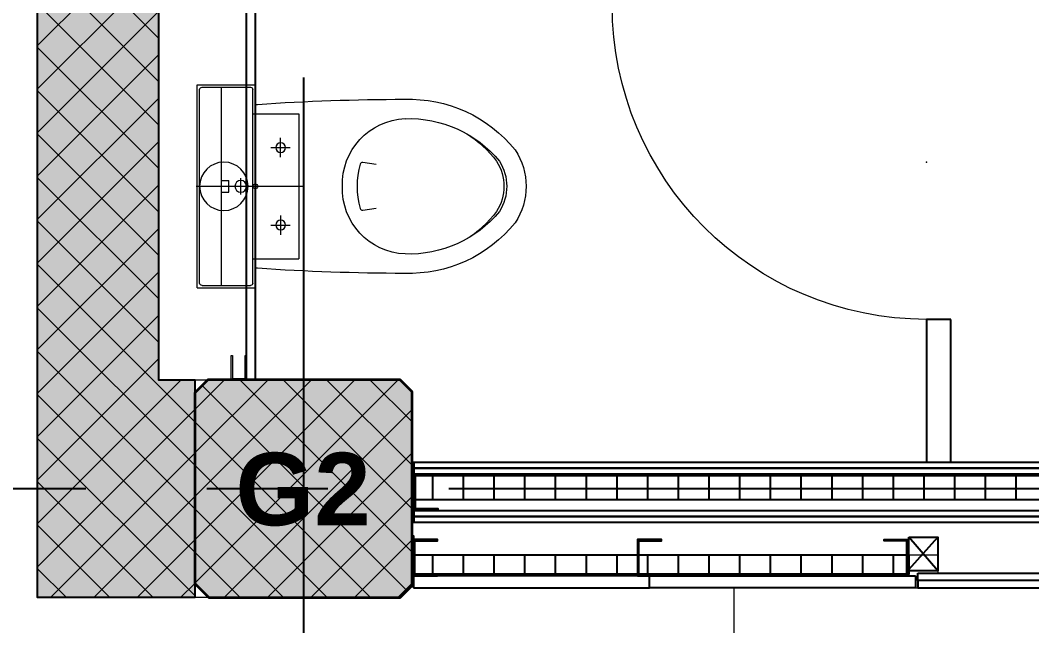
# Model space of a CAD drawing. Header units: millimetres. Extents: x -5 to 111, y -3 to 86.
# Drawn here: x 14.514 to 16.606, y 37.867 to 39.118 of the extents above; entities that cross this region are included whole.
import ezdxf

# ---------------------------------------------------------------- set-up
doc = ezdxf.new("R2010")
doc.units = ezdxf.units.MM
doc.linetypes.add('MITTE', pattern=[2, 1.25, -0.25, 0.25, -0.25])
doc.layers.add('A1------H-', color=8, linetype='Continuous')
for name, color, linetype, lineweight in [('A1E00---E-', 3, 'MITTE', 25), ('A1E00---T-', 3, 'Continuous', 25), ('A1E2----E-', 4, 'Continuous', 35), ('A1E2----H-', 5, 'Continuous', 18), ('A1E6----E-', 3, 'Continuous', 25), ('A1E6----H-', 5, 'Continuous', 18), ('A1I4----E-', 92, 'Continuous', 25), ('A1M11---E-', 3, 'Continuous', 25), ('A1M11---H-', 5, 'Continuous', 25), ('A1M16---E-', 5, 'Continuous', 18), ('A1Z21---E-', 210, 'Continuous', 18)]:
    doc.layers.add(name, color=color, linetype=linetype, lineweight=lineweight)
doc.styles.add('ARIAL', font='ARIAL.TTF')
doc.styles.add('ARIALFETT', font='ARIALBD.TTF')

# ---------------------------------------------------------------- blocks, each defined once
blk = doc.blocks.new('INNENTUERE 65')
at = {"layer": 'A1M16---E-'}
blk.add_line((-0.325, 0), (-0.325, 0.65), dxfattribs=at)
blk.add_arc((-0.325, 0), 0.65, 0, 90, dxfattribs=at)
at = {"layer": 'A1M16---E-', "linetype": 'Continuous', "lineweight": 5}
blk.add_point((0, 0), dxfattribs=at)
blk = doc.blocks.new('STAENDER_GIS')
at = {"layer": 'A1M11---E-', "lineweight": 9}
blk.add_lwpolyline([(0, 0), (0.05, 0), (0.05, 0.003), (0.003, 0.003), (0.003, 0.029), (0.05, 0.029), (0.05, 0.032), (0, 0.032)], close=True, dxfattribs=at)
blk = doc.blocks.new('BBL Moderna WC')
at = {"layer": 'A1I4----E-', "lineweight": 5}
for p, q in [((0.2188, 0.15), (0.2188, 0.21)), ((0.3388, 0.21), (0.2188, 0.21)), ((0.3388, -0.21), (0.3388, 0.21)), ((0.2238, -0.2), (0.2238, 0.2)), ((0.3288, 0.205), (0.2288, 0.205)), ((0.2888, -0.205), (0.2888, 0.205)), ((0.3338, -0.2), (0.3338, 0.2)), ((0.1288, 0.15), (0.1288, -0.15)), ((0.2238, 0.15), (0.1288, 0.15)), ((0.2188, 0.1645), (0.2188, -0.1645)), ((0.2188, -0.15), (0.2188, 0.15)), ((0.2238, 0.15), (0.2188, 0.15)), ((0.1664, 0.06), (0.1664, 0.1)), ((0.1864, 0.08), (0.1464, 0.08)), ((0.3412, 0), (0.1209, 0)), ((0.2488, -0.017), (0.2488, 0.017)), ((0.2888, 0.012), (0.2738, 0.012)), ((0.2738, -0.012), (0.2738, 0.012)), ((0.2888, -0.012), (0.2738, -0.012)), ((0.1664, -0.06), (0.1664, -0.1)), ((0.1864, -0.08), (0.1464, -0.08)), ((0.2238, -0.15), (0.1288, -0.15)), ((0.2188, -0.21), (0.2188, -0.15)), ((0.3288, -0.205), (0.2288, -0.205)), ((0.3388, -0.21), (0.2188, -0.21))]:
    blk.add_line(p, q, dxfattribs=at)
at = {"layer": 'A1I4----E-', "lineweight": 5, "flags": 128}
blk.add_lwpolyline([(-0.0315, 0.045), (-0.0036, 0.0493, -0.378111), (0.002, 0.0458, -0.140292), (0.002, -0.0458, -0.378111), (-0.0036, -0.0493), (-0.0315, -0.045)], format="xyb", dxfattribs=at)
blk.add_lwpolyline([(0.2188, 0.005, 0.414214), (0.2138, 0, 0.414214), (0.2188, -0.005, 0.414214), (0.2238, 0, 0.414214)], format="xyb", close=True, dxfattribs=at)
blk.add_lwpolyline([(0.2188, 0.005, 0.414214), (0.2138, 0, 0.414214), (0.2188, -0.005, 0.414214), (0.2238, 0, 0.414214)], format="xyb", close=True, dxfattribs=at)
at = {"layer": 'A1I4----E-', "lineweight": 5}
for centre, radius in [((0.1664, 0.08), 0.01), ((0.2838, 0), 0.05), ((0.2488, 0), 0.012), ((0.1664, -0.08), 0.01)]:
    blk.add_circle(centre, radius, dxfattribs=at)
for centre, radius, start, end in [((0.2288, 0.2), 0.005, 90, 180), ((0.3288, 0.2), 0.005, 0, 90), ((-0.0992, -0.1017), 0.2818, 88.0301, 141.0734), ((-0.0945, -4.3631), 4.5431, 86.1041, 89.9373), ((0.2138, 0.1645), 0.005, 0, 85.3918), ((-0.0994, -0.1017), 0.2417, 88.0146, 140.5793), ((-0.0966, 0.0048), 0.1352, 357.9616, 87.6176), ((-0.1048, -0.0765), 0.2172, 121.5135, 143.8091), ((-0.2049, 0), 0.1363, 146.4065, 213.5935), ((-0.2049, 0), 0.0963, 147.467, 212.533), ((-0.1989, 0), 0.0963, 147.467, 212.533), ((-0.0966, -0.0048), 0.1352, 272.3824, 2.0384), ((-0.0994, 0.1017), 0.2417, 219.4207, 271.9854), ((-0.1045, 0.0772), 0.2179, 216.2857, 239.1862), ((-0.0992, 0.1017), 0.2818, 218.9266, 271.9699), ((0.2138, -0.1645), 0.005, 274.6082, 0), ((-0.0945, 4.3631), 4.5431, 270.0627, 273.8959), ((0.2288, -0.2), 0.005, 180, 270), ((0.3288, -0.2), 0.005, 270, 0)]:
    blk.add_arc(centre, radius, start, end, dxfattribs=at)
blk = doc.blocks.new('2011.DM.04.058F', base_point=(14.8, 38.375))
at = {"layer": 'A1Z21---E-'}
blk.add_lwpolyline([(14.8, 38.375), (14.982, 38.375), (14.982, 41.765), (14.8, 41.765)], close=True, dxfattribs=at)
at = {"layer": 'A1Z21---E-', "style": 'ARIAL', "flags": 1}
blk.add_attdef('C_NUMBER', (14.8, 38.375), '', height=10, dxfattribs=at)
blk = doc.blocks.new('2011.DM.04.048H', base_point=(22.85, 22.325))
at = {"layer": 'A1Z21---E-'}
blk.add_lwpolyline([(22.85, 22.325), (15.99, 22.325), (15.99, 37.545), (15.99, 37.945), (15.99, 37.945), (19.1974, 37.945), (19.1974, 37.945), (19.4597, 37.945), (19.4597, 37.945), (22.345, 37.945), (22.3494, 37.9533), (22.3813, 37.9246), (22.8225, 37.9246), (22.85, 37.9494), (22.85, 32.625), (22.35, 32.625), (22.35, 32.175), (22.85, 32.175), (22.85, 26.875), (22.35, 26.875), (22.35, 26.425), (22.85, 26.425), (22.85, 22.325)], close=True, dxfattribs=at)
at = {"layer": 'A1Z21---E-', "style": 'ARIAL', "flags": 1}
blk.add_attdef('C_NUMBER', (22.85, 22.325), '', height=10, dxfattribs=at)
blk = doc.blocks.new('2011.DM.04.049V', base_point=(35.55, 47.1039))
at = {"layer": 'A1Z21---E-'}
blk.add_lwpolyline([(15.99, 26.7265), (15.99, 27.2658), (12.5853, 27.2658), (12.5853, 33.5121), (15.9847, 33.5121), (15.99, 33.5121), (15.99, 35.4339), (12.58, 35.4339), (12.58, 37.545), (15.99, 37.545), (15.99, 37.945), (15.3271, 37.945), (15.3241, 37.9498), (15.2994, 37.925), (14.875, 37.925), (14.55, 37.925), (14.55, 42.495), (12.5866, 42.495), (12.5866, 43.75), (10.725, 43.75), (10.725, 43.18), (10.7, 43.18), (10.701, 20.4745)], dxfattribs=at)
at = {"layer": 'A1Z21---E-', "style": 'ARIAL', "flags": 1}
blk.add_attdef('C_NUMBER', (35.55, 47.1039), '', height=10, dxfattribs=at)
blk = doc.blocks.new('2011.DM.04.052F', base_point=(22.3494, 38.08))
at = {"layer": 'A1Z21---E-'}
blk.add_lwpolyline([(22.3494, 38.08), (15.325, 38.08), (15.3241, 38.08), (15.3241, 38.013), (15.3301, 38.013), (16.4112, 38.013), (16.4112, 37.975), (16.865, 37.975), (16.865, 37.98), (16.865, 38.013), (16.928, 38.013), (20.2579, 38.013), (20.2579, 37.98), (21.295, 37.98), (21.295, 38.026), (22.3494, 38.026)], close=True, dxfattribs=at)
at = {"layer": 'A1Z21---E-', "style": 'ARIAL', "flags": 1}
blk.add_attdef('C_NUMBER', (22.3494, 38.08), '', height=10, dxfattribs=at)
blk = doc.blocks.new('2011.DM.04.055N', base_point=(19.1977, 38.2075))
at = {"layer": 'A1Z21---E-'}
blk.add_lwpolyline([(19.1977, 38.2075), (19.1977, 38.205), (15.3241, 38.205), (15.3241, 38.3502), (15.2994, 38.375), (15, 38.375), (15, 41.765), (15.55, 41.765), (15.55, 41.8197), (17.475, 41.8197), (17.475, 41.8197), (17.475, 41.8197), (17.475, 41.8197), (17.475, 41.8197), (17.475, 40.125), (19.1977, 40.125)], close=True, dxfattribs=at)
at = {"layer": 'A1Z21---E-', "style": 'ARIAL', "flags": 1}
blk.add_attdef('C_NUMBER', (19.1977, 38.2075), '', height=10, dxfattribs=at)

msp = doc.modelspace()

# ---------------------------------------------------------------- hatches: boundary and pattern name
at = {"layer": 'A1------H-'}
for points in [[(14.75, 43.75), (14.8, 43.75), (14.8, 38.375), (14.875, 38.375), (14.875, 37.925), (14.8, 37.925), (14.55, 37.925), (14.55, 44.05), (14.75, 44.05)], [(14.8751, 38.348), (14.8751, 37.9537), (14.9037, 37.925), (15.2994, 37.925), (15.3241, 37.9498), (15.3241, 38.3502), (15.2994, 38.375), (14.902, 38.375)]]:
    msp.add_hatch(color=256, dxfattribs=at).paths.add_polyline_path(points)
at = {"layer": 'A1E2----H-'}
h = msp.add_hatch(dxfattribs=at)
h.set_pattern_fill('ANSI37', color=256, scale=0.02, style=0)
h.paths.add_polyline_path([(14.8751, 38.348), (14.8751, 37.9537), (14.9037, 37.925), (15.2994, 37.925), (15.3241, 37.9498), (15.3241, 38.3502), (15.2994, 38.375), (14.902, 38.375)])
at = {"layer": 'A1E6----H-'}
h = msp.add_hatch(dxfattribs=at)
h.set_pattern_fill('ANSI37', color=256, scale=0.02, style=0)
h.paths.add_polyline_path([(14.75, 43.75), (14.8, 43.75), (14.8, 38.375), (14.875, 38.375), (14.875, 37.925), (14.8, 37.925), (14.55, 37.925), (14.55, 44.05), (14.75, 44.05)])
at = {"layer": 'A1M11---H-'}
h = msp.add_hatch(dxfattribs=at)
h.set_pattern_fill('ANSI31', color=256, scale=0.02, angle=45, style=0)
h.paths.add_polyline_path([(15.331, 38.177), (22.344, 38.177), (22.344, 38.127), (15.331, 38.127)])
h = msp.add_hatch(dxfattribs=at)
h.set_pattern_fill('ANSI31', color=256, scale=0.02, angle=45, style=0)
h.paths.add_polyline_path([(15.3301, 38.013), (16.3512, 38.013), (16.3512, 37.973), (15.3301, 37.973)])

# ---------------------------------------------------------------- linework, layer by layer
at = {"layer": 'A1E00---E-'}
for p, q in [((15.1, 79), (15.1, 14.9776)), ((1.4, 38.15), (89.8, 38.15))]:
    msp.add_line(p, q, dxfattribs=at)
at = {"layer": 'A1E2----E-', "flags": 128}
msp.add_lwpolyline([(14.8751, 37.9537), (14.9037, 37.925), (15.2994, 37.925), (15.3241, 37.9498), (15.3241, 38.3502), (15.2994, 38.375), (14.902, 38.375), (14.8751, 38.348)], close=True, dxfattribs=at)
at = {"layer": 'A1E6----E-', "flags": 128}
msp.add_lwpolyline([(14.8, 43.75), (14.8, 38.375), (14.875, 38.375), (14.875, 37.925), (14.8, 37.925), (14.55, 37.925), (14.55, 44.05), (14.75, 44.05), (14.75, 43.75)], close=True, dxfattribs=at)
at = {"layer": 'A1M11---E-'}
for p, q in [((16.388, 38.5), (16.388, 38.205)), ((16.438, 38.5), (16.388, 38.5)), ((16.438, 38.205), (16.438, 38.5)), ((16.388, 38.205), (16.438, 38.205)), ((15.815, 37.97), (15.3271, 37.97)), ((15.3271, 37.97), (15.3271, 37.945)), ((15.815, 37.945), (15.815, 37.97)), ((15.815, 37.97), (16.365, 37.97)), ((15.815, 37.945), (15.815, 37.97)), ((16.365, 37.97), (16.365, 37.945)), ((15.3271, 37.945), (15.815, 37.945)), ((16.365, 37.945), (15.815, 37.945))]:
    msp.add_line(p, q, dxfattribs=at)
for points in [[(14.982, 41.765), (15, 41.765), (15, 38.375), (14.982, 38.375)], [(15.325, 38.205), (15.328, 38.205), (15.328, 38.08), (15.325, 38.08)], [(22.347, 38.1925), (15.328, 38.1925), (15.328, 38.205), (22.347, 38.205)], [(22.347, 38.18), (15.328, 38.18), (15.328, 38.1925), (22.347, 38.1925)], [(15.378, 38.105), (15.378, 38.108), (15.331, 38.108), (15.331, 38.177), (15.378, 38.177), (15.378, 38.18), (15.328, 38.18), (15.328, 38.105)], [(15.331, 38.177), (22.344, 38.177), (22.344, 38.127), (15.331, 38.127)], [(15.331, 38.177), (22.344, 38.177), (22.344, 38.127), (15.331, 38.127)], [(22.347, 38.08), (15.3272, 38.08), (15.3272, 38.0925), (22.347, 38.0925)], [(22.347, 38.0925), (15.328, 38.0925), (15.328, 38.105), (22.347, 38.105)], [(15.3241, 38.0528), (15.3271, 38.0528), (15.3271, 38.0025), (15.3241, 38.0025)], [(15.3271, 37.97), (15.3771, 37.97), (15.3771, 37.973), (15.3301, 37.973), (15.3301, 38.042), (15.3771, 38.042), (15.3771, 38.045), (15.3271, 38.045)], [(15.79, 37.97), (15.84, 37.97), (15.84, 37.973), (15.793, 37.973), (15.793, 38.042), (15.84, 38.042), (15.84, 38.045), (15.79, 38.045)], [(16.3503, 37.97), (16.3003, 37.97), (16.3003, 37.973), (16.3473, 37.973), (16.3473, 38.042), (16.3003, 38.042), (16.3003, 38.045), (16.3503, 38.045)], [(16.3512, 38.05), (16.4112, 38.05), (16.4112, 37.98), (16.3512, 37.98)], [(15.3301, 38.013), (16.3512, 38.013), (16.3512, 37.973), (15.3301, 37.973)], [(16.37, 37.975), (16.92, 37.975), (16.92, 37.96), (16.37, 37.96)], [(16.92, 37.96), (16.37, 37.96), (16.37, 37.945), (16.92, 37.945)]]:
    msp.add_lwpolyline(points, close=True, dxfattribs=at)
at = {"layer": 'A1M11---E-', "flags": 128}
for points in [[(16.3512, 37.9827), (16.4112, 38.05)], [(16.4112, 37.98), (16.3512, 38.05)]]:
    msp.add_lwpolyline(points, dxfattribs=at)

# ---------------------------------------------------------------- block references
at = {"layer": 'A1I4----E-', "xscale": -1}
msp.add_blockref('BBL Moderna WC', (15.2188, 38.775), dxfattribs=at)
at = {"layer": 'A1M11---E-', "xscale": -1, "rotation": 270}
msp.add_blockref('STAENDER_GIS', (14.95, 38.375), dxfattribs=at)
at = {"layer": 'A1M16---E-', "xscale": -1, "rotation": 90}
msp.add_blockref('INNENTUERE 65', (16.388, 38.825), dxfattribs=at)
at = {"layer": 'A1Z21---E-'}
for name, p in [('2011.DM.04.049V', (35.55, 47.1039)), ('2011.DM.04.055N', (19.1977, 38.2075)), ('2011.DM.04.058F', (14.8, 38.375)), ('2011.DM.04.052F', (22.3494, 38.08)), ('2011.DM.04.048H', (22.85, 22.325))]:
    msp.add_blockref(name, p, dxfattribs=at)

# ---------------------------------------------------------------- texts
at = {"layer": 'A1E00---T-', "style": 'ARIALFETT'}
msp.add_text('G2', height=0.15, dxfattribs=at).set_placement((14.9591, 38.0742))

doc.saveas('drawing.dxf')
